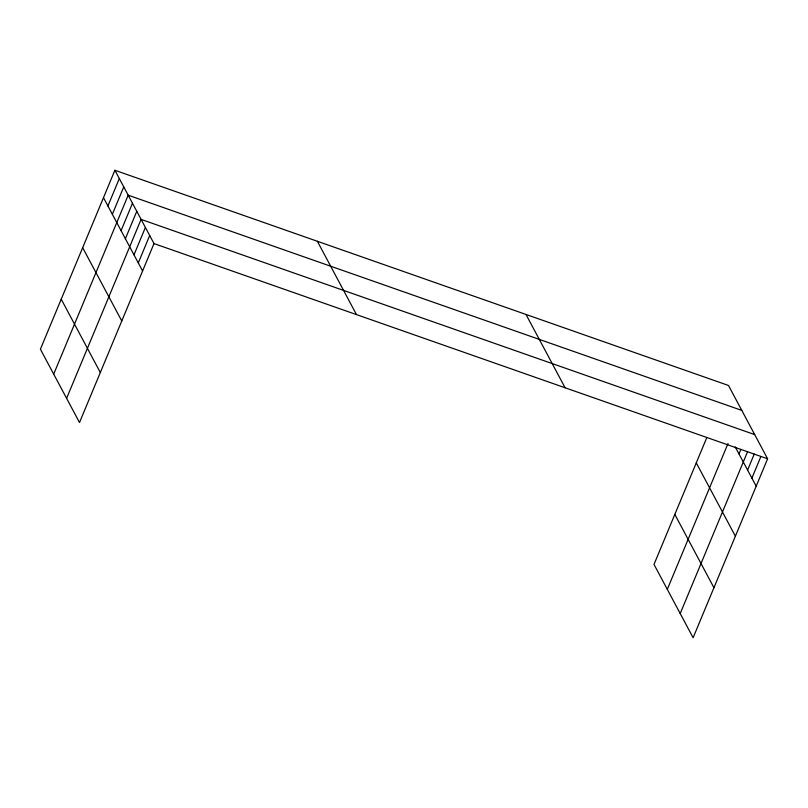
<?xml version="1.0" encoding="UTF-8"?>
<svg xmlns="http://www.w3.org/2000/svg" width="808" height="808" viewBox="0 0 808 808"><rect width="100%" height="100%" fill="white"/><g stroke="black" fill="none" stroke-linecap="round" stroke-linejoin="round"><path stroke-width="1.21" d="M114.888 170.266L40.4 349.207L79.507 422.523L153.995 243.582L114.888 170.266L728.493 385.477L767.6 458.793L693.112 637.734L654.005 564.418L706.677 437.886M107.908 205.979L119.321 178.578M112.342 214.292L123.755 186.89M53.692 374.134L128.179 195.193L741.784 410.403M121.079 230.664L132.482 203.262M125.381 238.724L136.784 211.322M66.599 398.334L141.087 219.392L754.692 434.593M133.987 254.853L145.389 227.452M138.289 262.923L149.692 235.522M667.307 589.345L728.018 443.491M738.987 453.934L740.885 449.369M680.205 613.535L747.562 451.723M747.592 470.064L754.248 454.076M751.895 478.124L760.924 456.439M153.995 243.582L767.6 458.793M735.219 446.875L756.197 486.194M696.274 462.883L735.381 536.199M674.821 514.413L713.929 587.729M525.998 314.453L565.105 387.769M317.372 241.289L356.479 314.605M103.485 197.667L142.592 270.983M82.668 247.682L121.776 320.998M61.216 299.202L100.323 372.518"/></g></svg>
